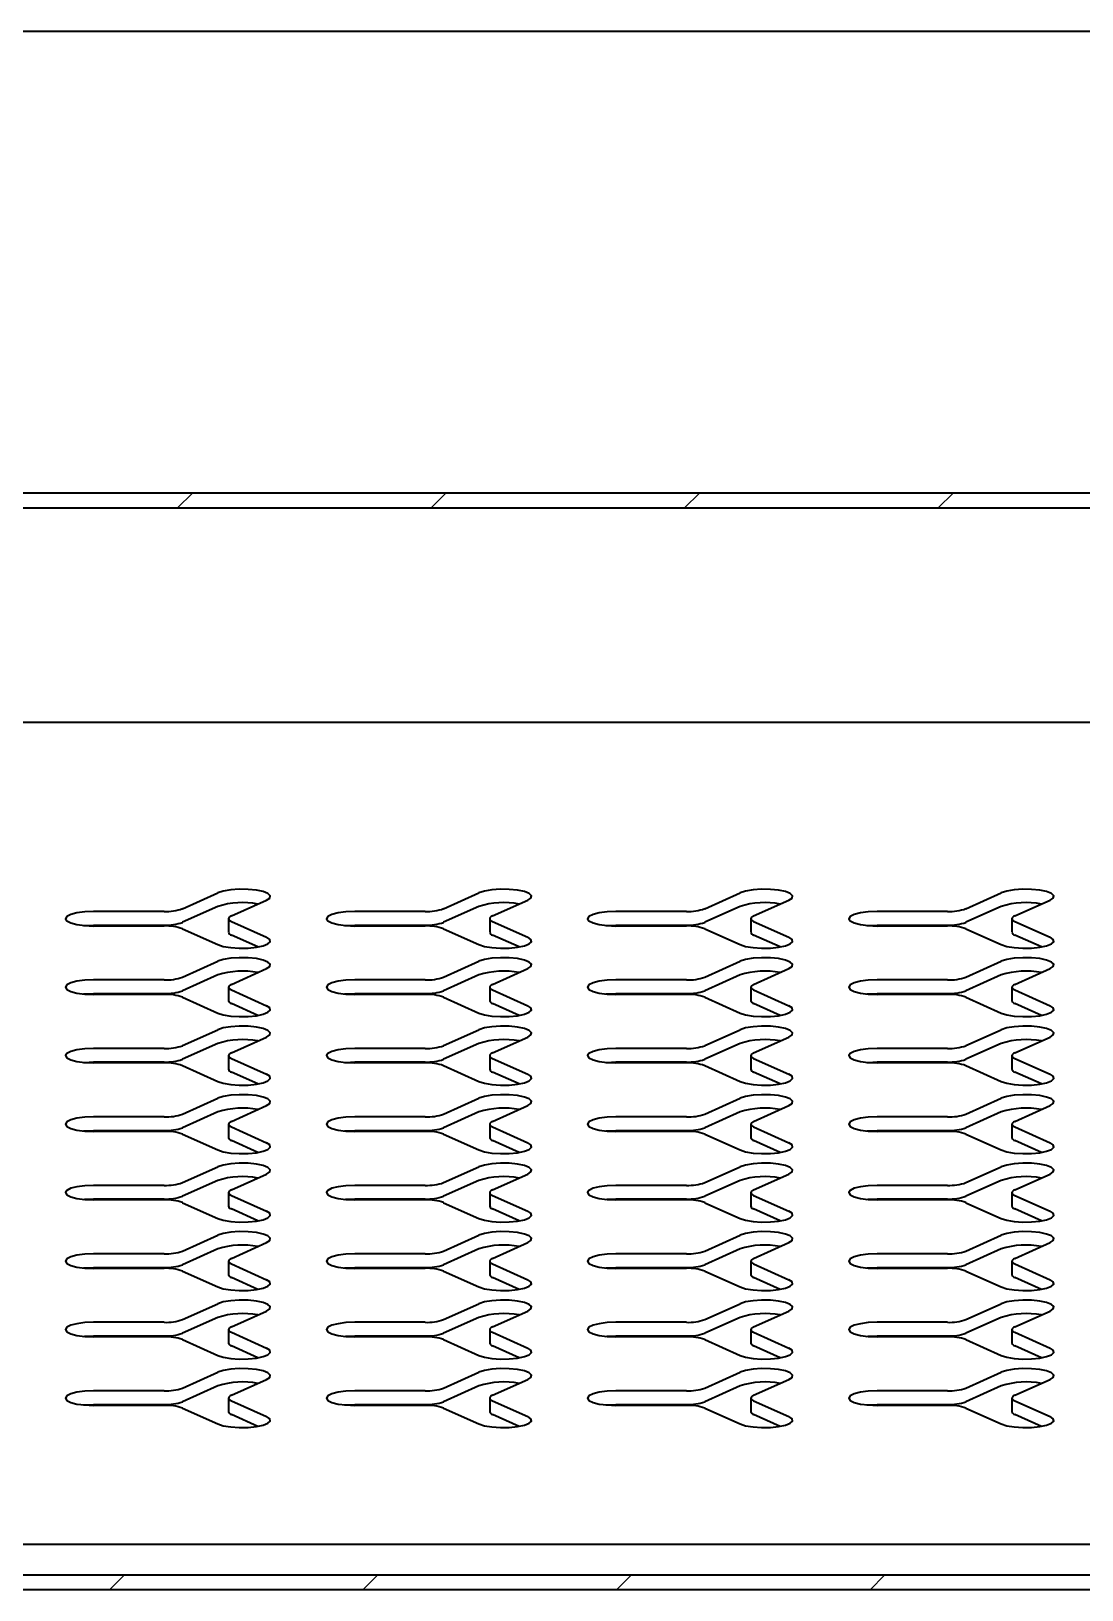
# Model space of a CAD drawing. Header units: millimetres. Extents: x 7903 to 12943, y 1512 to 5076.
# Drawn here: x 11158.2 to 11307, y 2355.9 to 2576.7 of the extents above; entities that cross this region are included whole.
import ezdxf

# ---------------------------------------------------------------- set-up
doc = ezdxf.new("R2010")
doc.units = ezdxf.units.MM

# ---------------------------------------------------------------- blocks, each defined once
blk = doc.blocks.new('剖面视图 C-C')
at = {"color": 7, "linetype": 'Continuous', "lineweight": 35}
for p, q in [((-670.08, 193.72), (129.92, 193.72)), ((-695.08, 128.27), (154.92, 128.27)), ((-693.08, 126.15), (152.92, 126.15)), ((54.92, 95.76), (-595.08, 95.76)), ((54.92, 95.76), (-595.08, 95.76)), ((-413.53, 69.36), (-408.53, 71.6)), ((-376.53, 69.36), (-371.53, 71.6)), ((-339.53, 69.36), (-334.53, 71.6)), ((-302.53, 69.36), (-297.53, 71.6)), ((-416.12, 68.98), (-426.12, 68.98)), ((-408.53, 69.67), (-413.53, 67.43)), ((-406.6, 68.33), (-401.6, 70.57)), ((-379.12, 68.98), (-389.12, 68.98)), ((-371.53, 69.67), (-376.53, 67.43)), ((-369.6, 68.33), (-364.6, 70.57)), ((-342.12, 68.98), (-352.12, 68.98)), ((-334.53, 69.67), (-339.53, 67.43)), ((-332.6, 68.33), (-327.6, 70.57)), ((-305.12, 68.98), (-315.12, 68.98)), ((-297.53, 69.67), (-302.53, 67.43)), ((-295.6, 68.33), (-290.6, 70.57)), ((-426.12, 67.04), (-416.12, 67.04)), ((-416.12, 66.9), (-426.12, 66.9)), ((-413.53, 66.52), (-408.53, 64.28)), ((-407, 67.94), (-407, 66.01)), ((-406.6, 67.55), (-401.6, 65.31)), ((-389.12, 67.04), (-379.12, 67.04)), ((-379.12, 66.9), (-389.12, 66.9)), ((-376.53, 66.52), (-371.53, 64.28)), ((-370, 67.94), (-370, 66.01)), ((-369.6, 67.55), (-364.6, 65.31)), ((-352.12, 67.04), (-342.12, 67.04)), ((-342.12, 66.9), (-352.12, 66.9)), ((-339.53, 66.52), (-334.53, 64.28)), ((-333, 67.94), (-333, 66.01)), ((-332.6, 67.55), (-327.6, 65.31)), ((-315.12, 67.04), (-305.12, 67.04)), ((-305.12, 66.9), (-315.12, 66.9)), ((-302.53, 66.52), (-297.53, 64.28)), ((-296, 67.94), (-296, 66.01)), ((-295.6, 67.55), (-290.6, 65.31)), ((-402.83, 63.93), (-406.6, 65.62)), ((-365.83, 63.93), (-369.6, 65.62)), ((-328.83, 63.93), (-332.6, 65.62)), ((-291.83, 63.93), (-295.6, 65.62)), ((-413.53, 59.66), (-408.53, 61.9)), ((-376.53, 59.66), (-371.53, 61.9)), ((-339.53, 59.66), (-334.53, 61.9)), ((-302.53, 59.66), (-297.53, 61.9)), ((-408.53, 59.97), (-413.53, 57.73)), ((-406.6, 58.62), (-401.6, 60.86)), ((-371.53, 59.97), (-376.53, 57.73)), ((-369.6, 58.62), (-364.6, 60.86)), ((-334.53, 59.97), (-339.53, 57.73)), ((-332.6, 58.62), (-327.6, 60.86)), ((-297.53, 59.97), (-302.53, 57.73)), ((-295.6, 58.62), (-290.6, 60.86)), ((-416.12, 59.27), (-426.12, 59.27)), ((-407, 58.23), (-407, 56.3)), ((-406.6, 57.85), (-401.6, 55.6)), ((-379.12, 59.27), (-389.12, 59.27)), ((-370, 58.23), (-370, 56.3)), ((-369.6, 57.85), (-364.6, 55.6)), ((-342.12, 59.27), (-352.12, 59.27)), ((-333, 58.23), (-333, 56.3)), ((-332.6, 57.85), (-327.6, 55.6)), ((-305.12, 59.27), (-315.12, 59.27)), ((-296, 58.23), (-296, 56.3)), ((-295.6, 57.85), (-290.6, 55.6)), ((-426.12, 57.34), (-416.12, 57.34)), ((-416.12, 57.2), (-426.12, 57.2)), ((-413.53, 56.81), (-408.53, 54.57)), ((-402.83, 54.23), (-406.6, 55.91)), ((-389.12, 57.34), (-379.12, 57.34)), ((-379.12, 57.2), (-389.12, 57.2)), ((-376.53, 56.81), (-371.53, 54.57)), ((-365.83, 54.23), (-369.6, 55.91)), ((-352.12, 57.34), (-342.12, 57.34)), ((-342.12, 57.2), (-352.12, 57.2)), ((-339.53, 56.81), (-334.53, 54.57)), ((-328.83, 54.23), (-332.6, 55.91)), ((-315.12, 57.34), (-305.12, 57.34)), ((-305.12, 57.2), (-315.12, 57.2)), ((-302.53, 56.81), (-297.53, 54.57)), ((-291.83, 54.23), (-295.6, 55.91)), ((-413.53, 49.95), (-408.53, 52.19)), ((-406.6, 48.92), (-401.6, 51.16)), ((-376.53, 49.95), (-371.53, 52.19)), ((-369.6, 48.92), (-364.6, 51.16)), ((-339.53, 49.95), (-334.53, 52.19)), ((-332.6, 48.92), (-327.6, 51.16)), ((-302.53, 49.95), (-297.53, 52.19)), ((-295.6, 48.92), (-290.6, 51.16)), ((-416.12, 49.56), (-426.12, 49.56)), ((-408.53, 50.26), (-413.53, 48.02)), ((-379.12, 49.56), (-389.12, 49.56)), ((-371.53, 50.26), (-376.53, 48.02)), ((-342.12, 49.56), (-352.12, 49.56)), ((-334.53, 50.26), (-339.53, 48.02)), ((-305.12, 49.56), (-315.12, 49.56)), ((-297.53, 50.26), (-302.53, 48.02)), ((-426.12, 47.63), (-416.12, 47.63)), ((-416.12, 47.49), (-426.12, 47.49)), ((-413.53, 47.11), (-408.53, 44.86)), ((-407, 48.53), (-407, 46.6)), ((-406.6, 48.14), (-401.6, 45.9)), ((-389.12, 47.63), (-379.12, 47.63)), ((-379.12, 47.49), (-389.12, 47.49)), ((-376.53, 47.11), (-371.53, 44.86)), ((-370, 48.53), (-370, 46.6)), ((-369.6, 48.14), (-364.6, 45.9)), ((-352.12, 47.63), (-342.12, 47.63)), ((-342.12, 47.49), (-352.12, 47.49)), ((-339.53, 47.11), (-334.53, 44.86)), ((-333, 48.53), (-333, 46.6)), ((-332.6, 48.14), (-327.6, 45.9)), ((-315.12, 47.63), (-305.12, 47.63)), ((-305.12, 47.49), (-315.12, 47.49)), ((-302.53, 47.11), (-297.53, 44.86)), ((-296, 48.53), (-296, 46.6)), ((-295.6, 48.14), (-290.6, 45.9)), ((-402.83, 44.52), (-406.6, 46.21)), ((-365.83, 44.52), (-369.6, 46.21)), ((-328.83, 44.52), (-332.6, 46.21)), ((-291.83, 44.52), (-295.6, 46.21)), ((-413.53, 40.25), (-408.53, 42.49)), ((-376.53, 40.25), (-371.53, 42.49)), ((-339.53, 40.25), (-334.53, 42.49)), ((-302.53, 40.25), (-297.53, 42.49)), ((-416.12, 39.86), (-426.12, 39.86)), ((-408.53, 40.56), (-413.53, 38.31)), ((-406.6, 39.21), (-401.6, 41.45)), ((-379.12, 39.86), (-389.12, 39.86)), ((-371.53, 40.56), (-376.53, 38.31)), ((-369.6, 39.21), (-364.6, 41.45)), ((-342.12, 39.86), (-352.12, 39.86)), ((-334.53, 40.56), (-339.53, 38.31)), ((-332.6, 39.21), (-327.6, 41.45)), ((-305.12, 39.86), (-315.12, 39.86)), ((-297.53, 40.56), (-302.53, 38.31)), ((-295.6, 39.21), (-290.6, 41.45)), ((-426.12, 37.93), (-416.12, 37.93)), ((-416.12, 37.79), (-426.12, 37.79)), ((-407, 38.82), (-407, 36.89)), ((-406.6, 38.43), (-401.6, 36.19)), ((-389.12, 37.93), (-379.12, 37.93)), ((-379.12, 37.79), (-389.12, 37.79)), ((-370, 38.82), (-370, 36.89)), ((-369.6, 38.43), (-364.6, 36.19)), ((-352.12, 37.93), (-342.12, 37.93)), ((-342.12, 37.79), (-352.12, 37.79)), ((-333, 38.82), (-333, 36.89)), ((-332.6, 38.43), (-327.6, 36.19)), ((-315.12, 37.93), (-305.12, 37.93)), ((-305.12, 37.79), (-315.12, 37.79)), ((-296, 38.82), (-296, 36.89)), ((-295.6, 38.43), (-290.6, 36.19)), ((-413.53, 37.4), (-408.53, 35.16)), ((-402.83, 34.82), (-406.6, 36.5)), ((-376.53, 37.4), (-371.53, 35.16)), ((-365.83, 34.82), (-369.6, 36.5)), ((-339.53, 37.4), (-334.53, 35.16)), ((-328.83, 34.82), (-332.6, 36.5)), ((-302.53, 37.4), (-297.53, 35.16)), ((-291.83, 34.82), (-295.6, 36.5)), ((-413.53, 30.54), (-408.53, 32.78)), ((-406.6, 29.51), (-401.6, 31.75)), ((-376.53, 30.54), (-371.53, 32.78)), ((-369.6, 29.51), (-364.6, 31.75)), ((-339.53, 30.54), (-334.53, 32.78)), ((-332.6, 29.51), (-327.6, 31.75)), ((-302.53, 30.54), (-297.53, 32.78)), ((-295.6, 29.51), (-290.6, 31.75)), ((-416.12, 30.15), (-426.12, 30.15)), ((-408.53, 30.85), (-413.53, 28.61)), ((-407, 29.12), (-407, 27.19)), ((-406.6, 28.73), (-401.6, 26.49)), ((-379.12, 30.15), (-389.12, 30.15)), ((-371.53, 30.85), (-376.53, 28.61)), ((-370, 29.12), (-370, 27.19)), ((-369.6, 28.73), (-364.6, 26.49)), ((-342.12, 30.15), (-352.12, 30.15)), ((-334.53, 30.85), (-339.53, 28.61)), ((-333, 29.12), (-333, 27.19)), ((-332.6, 28.73), (-327.6, 26.49)), ((-305.12, 30.15), (-315.12, 30.15)), ((-297.53, 30.85), (-302.53, 28.61)), ((-296, 29.12), (-296, 27.19)), ((-295.6, 28.73), (-290.6, 26.49)), ((-426.12, 28.22), (-416.12, 28.22)), ((-416.12, 28.08), (-426.12, 28.08)), ((-413.53, 27.69), (-408.53, 25.45)), ((-402.83, 25.11), (-406.6, 26.8)), ((-389.12, 28.22), (-379.12, 28.22)), ((-379.12, 28.08), (-389.12, 28.08)), ((-376.53, 27.69), (-371.53, 25.45)), ((-365.83, 25.11), (-369.6, 26.8)), ((-352.12, 28.22), (-342.12, 28.22)), ((-342.12, 28.08), (-352.12, 28.08)), ((-339.53, 27.69), (-334.53, 25.45)), ((-328.83, 25.11), (-332.6, 26.8)), ((-315.12, 28.22), (-305.12, 28.22)), ((-305.12, 28.08), (-315.12, 28.08)), ((-302.53, 27.69), (-297.53, 25.45)), ((-291.83, 25.11), (-295.6, 26.8)), ((-413.53, 20.83), (-408.53, 23.08)), ((-376.53, 20.83), (-371.53, 23.08)), ((-339.53, 20.83), (-334.53, 23.08)), ((-302.53, 20.83), (-297.53, 23.08)), ((-416.12, 20.45), (-426.12, 20.45)), ((-408.53, 21.14), (-413.53, 18.9)), ((-406.6, 19.8), (-401.6, 22.04)), ((-379.12, 20.45), (-389.12, 20.45)), ((-371.53, 21.14), (-376.53, 18.9)), ((-369.6, 19.8), (-364.6, 22.04)), ((-342.12, 20.45), (-352.12, 20.45)), ((-334.53, 21.14), (-339.53, 18.9)), ((-332.6, 19.8), (-327.6, 22.04)), ((-305.12, 20.45), (-315.12, 20.45)), ((-297.53, 21.14), (-302.53, 18.9)), ((-295.6, 19.8), (-290.6, 22.04)), ((-426.12, 18.51), (-416.12, 18.51)), ((-416.12, 18.38), (-426.12, 18.38)), ((-413.53, 17.99), (-408.53, 15.75)), ((-407, 19.41), (-407, 17.48)), ((-406.6, 19.02), (-401.6, 16.78)), ((-389.12, 18.51), (-379.12, 18.51)), ((-379.12, 18.38), (-389.12, 18.38)), ((-376.53, 17.99), (-371.53, 15.75)), ((-370, 19.41), (-370, 17.48)), ((-369.6, 19.02), (-364.6, 16.78)), ((-352.12, 18.51), (-342.12, 18.51)), ((-342.12, 18.38), (-352.12, 18.38)), ((-339.53, 17.99), (-334.53, 15.75)), ((-333, 19.41), (-333, 17.48)), ((-332.6, 19.02), (-327.6, 16.78)), ((-315.12, 18.51), (-305.12, 18.51)), ((-305.12, 18.38), (-315.12, 18.38)), ((-302.53, 17.99), (-297.53, 15.75)), ((-296, 19.41), (-296, 17.48)), ((-295.6, 19.02), (-290.6, 16.78)), ((-402.83, 15.4), (-406.6, 17.09)), ((-365.83, 15.4), (-369.6, 17.09)), ((-328.83, 15.4), (-332.6, 17.09)), ((-291.83, 15.4), (-295.6, 17.09)), ((-413.53, 11.13), (-408.53, 13.37)), ((-376.53, 11.13), (-371.53, 13.37)), ((-339.53, 11.13), (-334.53, 13.37)), ((-302.53, 11.13), (-297.53, 13.37)), ((-408.53, 11.44), (-413.53, 9.2)), ((-406.6, 10.09), (-401.6, 12.34)), ((-371.53, 11.44), (-376.53, 9.2)), ((-369.6, 10.09), (-364.6, 12.34)), ((-334.53, 11.44), (-339.53, 9.2)), ((-332.6, 10.09), (-327.6, 12.34)), ((-297.53, 11.44), (-302.53, 9.2)), ((-295.6, 10.09), (-290.6, 12.34)), ((-416.12, 10.74), (-426.12, 10.74)), ((-407, 9.71), (-407, 7.77)), ((-406.6, 9.32), (-401.6, 7.08)), ((-379.12, 10.74), (-389.12, 10.74)), ((-370, 9.71), (-370, 7.77)), ((-369.6, 9.32), (-364.6, 7.08)), ((-342.12, 10.74), (-352.12, 10.74)), ((-333, 9.71), (-333, 7.77)), ((-332.6, 9.32), (-327.6, 7.08)), ((-305.12, 10.74), (-315.12, 10.74)), ((-296, 9.71), (-296, 7.77)), ((-295.6, 9.32), (-290.6, 7.08)), ((-426.12, 8.81), (-416.12, 8.81)), ((-416.12, 8.67), (-426.12, 8.67)), ((-413.53, 8.28), (-408.53, 6.04)), ((-402.83, 5.7), (-406.6, 7.39)), ((-389.12, 8.81), (-379.12, 8.81)), ((-379.12, 8.67), (-389.12, 8.67)), ((-376.53, 8.28), (-371.53, 6.04)), ((-365.83, 5.7), (-369.6, 7.39)), ((-352.12, 8.81), (-342.12, 8.81)), ((-342.12, 8.67), (-352.12, 8.67)), ((-339.53, 8.28), (-334.53, 6.04)), ((-328.83, 5.7), (-332.6, 7.39)), ((-315.12, 8.81), (-305.12, 8.81)), ((-305.12, 8.67), (-315.12, 8.67)), ((-302.53, 8.28), (-297.53, 6.04)), ((-291.83, 5.7), (-295.6, 7.39)), ((-413.53, 1.42), (-408.53, 3.66)), ((-406.6, 0.39), (-401.6, 2.63)), ((-376.53, 1.42), (-371.53, 3.66)), ((-369.6, 0.39), (-364.6, 2.63)), ((-339.53, 1.42), (-334.53, 3.66)), ((-332.6, 0.39), (-327.6, 2.63)), ((-302.53, 1.42), (-297.53, 3.66)), ((-295.6, 0.39), (-290.6, 2.63)), ((-416.12, 1.04), (-426.12, 1.04)), ((-408.53, 1.73), (-413.53, -0.51)), ((-379.12, 1.04), (-389.12, 1.04)), ((-371.53, 1.73), (-376.53, -0.51)), ((-342.12, 1.04), (-352.12, 1.04)), ((-334.53, 1.73), (-339.53, -0.51)), ((-305.12, 1.04), (-315.12, 1.04)), ((-297.53, 1.73), (-302.53, -0.51)), ((-426.12, -0.9), (-416.12, -0.9)), ((-416.12, -1.04), (-426.12, -1.04)), ((-413.53, -1.42), (-408.53, -3.66)), ((-407, 0), (-407, -1.93)), ((-406.6, -0.39), (-401.6, -2.63)), ((-389.12, -0.9), (-379.12, -0.9)), ((-379.12, -1.04), (-389.12, -1.04)), ((-376.53, -1.42), (-371.53, -3.66)), ((-370, 0), (-370, -1.93)), ((-369.6, -0.39), (-364.6, -2.63)), ((-352.12, -0.9), (-342.12, -0.9)), ((-342.12, -1.04), (-352.12, -1.04)), ((-339.53, -1.42), (-334.53, -3.66)), ((-333, 0), (-333, -1.93)), ((-332.6, -0.39), (-327.6, -2.63)), ((-315.12, -0.9), (-305.12, -0.9)), ((-305.12, -1.04), (-315.12, -1.04)), ((-302.53, -1.42), (-297.53, -3.66)), ((-296, 0), (-296, -1.93)), ((-295.6, -0.39), (-290.6, -2.63)), ((-402.83, -4.01), (-406.6, -2.32)), ((-365.83, -4.01), (-369.6, -2.32)), ((-328.83, -4.01), (-332.6, -2.32)), ((-291.83, -4.01), (-295.6, -2.32)), ((-595.08, -20.71), (54.92, -20.71)), ((-595.08, -20.71), (54.92, -20.71)), ((152.92, -25.1), (-693.08, -25.1)), ((154.92, -27.17), (-695.08, -27.17))]:
    blk.add_line(p, q, dxfattribs=at)
at = {"color": 7, "linetype": 'Continuous', "lineweight": 35, "flags": 128}
for points in [[(-401.6, 70.57), (-401.15, 70.87), (-401.08, 71.2), (-401.41, 71.51), (-402.09, 71.78), (-403.06, 71.98), (-404.23, 72.1), (-405.48, 72.12), (-406.69, 72.03), (-407.74, 71.86), (-408.53, 71.6)], [(-364.6, 70.57), (-364.15, 70.87), (-364.08, 71.2), (-364.41, 71.51), (-365.09, 71.78), (-366.06, 71.98), (-367.23, 72.1), (-368.48, 72.12), (-369.69, 72.03), (-370.74, 71.86), (-371.53, 71.6)], [(-327.6, 70.57), (-327.15, 70.87), (-327.08, 71.2), (-327.41, 71.51), (-328.09, 71.78), (-329.06, 71.98), (-330.23, 72.1), (-331.48, 72.12), (-332.69, 72.03), (-333.74, 71.86), (-334.53, 71.6)], [(-290.6, 70.57), (-290.15, 70.87), (-290.08, 71.2), (-290.41, 71.51), (-291.09, 71.78), (-292.06, 71.98), (-293.23, 72.1), (-294.48, 72.12), (-295.69, 72.03), (-296.74, 71.86), (-297.53, 71.6)], [(-426.12, 68.98), (-427.36, 68.92), (-428.48, 68.78), (-429.36, 68.55), (-429.93, 68.26), (-430.12, 67.94), (-429.93, 67.62), (-429.36, 67.33), (-428.48, 67.1), (-427.36, 66.96), (-426.12, 66.9)], [(-389.12, 68.98), (-390.36, 68.92), (-391.48, 68.78), (-392.36, 68.55), (-392.93, 68.26), (-393.12, 67.94), (-392.93, 67.62), (-392.36, 67.33), (-391.48, 67.1), (-390.36, 66.96), (-389.12, 66.9)], [(-352.12, 68.98), (-353.36, 68.92), (-354.48, 68.78), (-355.36, 68.55), (-355.93, 68.26), (-356.12, 67.94), (-355.93, 67.62), (-355.36, 67.33), (-354.48, 67.1), (-353.36, 66.96), (-352.12, 66.9)], [(-315.12, 68.98), (-316.36, 68.92), (-317.48, 68.78), (-318.36, 68.55), (-318.93, 68.26), (-319.12, 67.94), (-318.93, 67.62), (-318.36, 67.33), (-317.48, 67.1), (-316.36, 66.96), (-315.12, 66.9)], [(-427.56, 66.97), (-427.36, 66.99), (-426.12, 67.04)], [(-406.6, 68.33), (-406.77, 68.24), (-406.9, 68.14), (-406.97, 68.04), (-407, 67.94), (-406.97, 67.84), (-406.9, 67.74), (-406.77, 67.64), (-406.6, 67.55)], [(-390.56, 66.97), (-390.36, 66.99), (-389.12, 67.04)], [(-369.6, 68.33), (-369.77, 68.24), (-369.9, 68.14), (-369.97, 68.04), (-370, 67.94), (-369.97, 67.84), (-369.9, 67.74), (-369.77, 67.64), (-369.6, 67.55)], [(-353.56, 66.97), (-353.36, 66.99), (-352.12, 67.04)], [(-332.6, 68.33), (-332.77, 68.24), (-332.9, 68.14), (-332.97, 68.04), (-333, 67.94), (-332.97, 67.84), (-332.9, 67.74), (-332.77, 67.64), (-332.6, 67.55)], [(-316.56, 66.97), (-316.36, 66.99), (-315.12, 67.04)], [(-295.6, 68.33), (-295.77, 68.24), (-295.9, 68.14), (-295.97, 68.04), (-296, 67.94), (-295.97, 67.84), (-295.9, 67.74), (-295.77, 67.64), (-295.6, 67.55)], [(-408.53, 64.28), (-407.74, 64.02), (-406.69, 63.85), (-405.48, 63.76), (-404.23, 63.78), (-403.06, 63.9), (-402.09, 64.1), (-401.41, 64.37), (-401.08, 64.68), (-401.15, 65.01), (-401.6, 65.31)], [(-371.53, 64.28), (-370.74, 64.02), (-369.69, 63.85), (-368.48, 63.76), (-367.23, 63.78), (-366.06, 63.9), (-365.09, 64.1), (-364.41, 64.37), (-364.08, 64.68), (-364.15, 65.01), (-364.6, 65.31)], [(-334.53, 64.28), (-333.74, 64.02), (-332.69, 63.85), (-331.48, 63.76), (-330.23, 63.78), (-329.06, 63.9), (-328.09, 64.1), (-327.41, 64.37), (-327.08, 64.68), (-327.15, 65.01), (-327.6, 65.31)], [(-297.53, 64.28), (-296.74, 64.02), (-295.69, 63.85), (-294.48, 63.76), (-293.23, 63.78), (-292.06, 63.9), (-291.09, 64.1), (-290.41, 64.37), (-290.08, 64.68), (-290.15, 65.01), (-290.6, 65.31)], [(-401.6, 60.86), (-401.15, 61.17), (-401.08, 61.49), (-401.41, 61.8), (-402.09, 62.07), (-403.06, 62.28), (-404.23, 62.39), (-405.48, 62.41), (-406.69, 62.33), (-407.74, 62.15), (-408.53, 61.9)], [(-364.6, 60.86), (-364.15, 61.17), (-364.08, 61.49), (-364.41, 61.8), (-365.09, 62.07), (-366.06, 62.28), (-367.23, 62.39), (-368.48, 62.41), (-369.69, 62.33), (-370.74, 62.15), (-371.53, 61.9)], [(-327.6, 60.86), (-327.15, 61.17), (-327.08, 61.49), (-327.41, 61.8), (-328.09, 62.07), (-329.06, 62.28), (-330.23, 62.39), (-331.48, 62.41), (-332.69, 62.33), (-333.74, 62.15), (-334.53, 61.9)], [(-290.6, 60.86), (-290.15, 61.17), (-290.08, 61.49), (-290.41, 61.8), (-291.09, 62.07), (-292.06, 62.28), (-293.23, 62.39), (-294.48, 62.41), (-295.69, 62.33), (-296.74, 62.15), (-297.53, 61.9)], [(-426.12, 59.27), (-427.36, 59.22), (-428.48, 59.07), (-429.36, 58.84), (-429.93, 58.55), (-430.12, 58.23), (-429.93, 57.91), (-429.36, 57.63), (-428.48, 57.4), (-427.36, 57.25), (-426.12, 57.2)], [(-406.6, 58.62), (-406.77, 58.53), (-406.9, 58.44), (-406.97, 58.34), (-407, 58.23), (-406.97, 58.13), (-406.9, 58.03), (-406.77, 57.94), (-406.6, 57.85)], [(-389.12, 59.27), (-390.36, 59.22), (-391.48, 59.07), (-392.36, 58.84), (-392.93, 58.55), (-393.12, 58.23), (-392.93, 57.91), (-392.36, 57.63), (-391.48, 57.4), (-390.36, 57.25), (-389.12, 57.2)], [(-369.6, 58.62), (-369.77, 58.53), (-369.9, 58.44), (-369.97, 58.34), (-370, 58.23), (-369.97, 58.13), (-369.9, 58.03), (-369.77, 57.94), (-369.6, 57.85)], [(-352.12, 59.27), (-353.36, 59.22), (-354.48, 59.07), (-355.36, 58.84), (-355.93, 58.55), (-356.12, 58.23), (-355.93, 57.91), (-355.36, 57.63), (-354.48, 57.4), (-353.36, 57.25), (-352.12, 57.2)], [(-332.6, 58.62), (-332.77, 58.53), (-332.9, 58.44), (-332.97, 58.34), (-333, 58.23), (-332.97, 58.13), (-332.9, 58.03), (-332.77, 57.94), (-332.6, 57.85)], [(-315.12, 59.27), (-316.36, 59.22), (-317.48, 59.07), (-318.36, 58.84), (-318.93, 58.55), (-319.12, 58.23), (-318.93, 57.91), (-318.36, 57.63), (-317.48, 57.4), (-316.36, 57.25), (-315.12, 57.2)], [(-295.6, 58.62), (-295.77, 58.53), (-295.9, 58.44), (-295.97, 58.34), (-296, 58.23), (-295.97, 58.13), (-295.9, 58.03), (-295.77, 57.94), (-295.6, 57.85)], [(-427.56, 57.27), (-427.36, 57.29), (-426.12, 57.34)], [(-408.53, 54.57), (-407.74, 54.32), (-406.69, 54.14), (-405.48, 54.06), (-404.23, 54.07), (-403.06, 54.19), (-402.09, 54.39), (-401.41, 54.67), (-401.08, 54.98), (-401.15, 55.3), (-401.6, 55.6)], [(-390.56, 57.27), (-390.36, 57.29), (-389.12, 57.34)], [(-371.53, 54.57), (-370.74, 54.32), (-369.69, 54.14), (-368.48, 54.06), (-367.23, 54.07), (-366.06, 54.19), (-365.09, 54.39), (-364.41, 54.67), (-364.08, 54.98), (-364.15, 55.3), (-364.6, 55.6)], [(-353.56, 57.27), (-353.36, 57.29), (-352.12, 57.34)], [(-334.53, 54.57), (-333.74, 54.32), (-332.69, 54.14), (-331.48, 54.06), (-330.23, 54.07), (-329.06, 54.19), (-328.09, 54.39), (-327.41, 54.67), (-327.08, 54.98), (-327.15, 55.3), (-327.6, 55.6)], [(-316.56, 57.27), (-316.36, 57.29), (-315.12, 57.34)], [(-297.53, 54.57), (-296.74, 54.32), (-295.69, 54.14), (-294.48, 54.06), (-293.23, 54.07), (-292.06, 54.19), (-291.09, 54.39), (-290.41, 54.67), (-290.08, 54.98), (-290.15, 55.3), (-290.6, 55.6)], [(-401.6, 51.16), (-401.15, 51.46), (-401.08, 51.78), (-401.41, 52.1), (-402.09, 52.37), (-403.06, 52.57), (-404.23, 52.69), (-405.48, 52.71), (-406.69, 52.62), (-407.74, 52.45), (-408.53, 52.19)], [(-364.6, 51.16), (-364.15, 51.46), (-364.08, 51.78), (-364.41, 52.1), (-365.09, 52.37), (-366.06, 52.57), (-367.23, 52.69), (-368.48, 52.71), (-369.69, 52.62), (-370.74, 52.45), (-371.53, 52.19)], [(-327.6, 51.16), (-327.15, 51.46), (-327.08, 51.78), (-327.41, 52.1), (-328.09, 52.37), (-329.06, 52.57), (-330.23, 52.69), (-331.48, 52.71), (-332.69, 52.62), (-333.74, 52.45), (-334.53, 52.19)], [(-290.6, 51.16), (-290.15, 51.46), (-290.08, 51.78), (-290.41, 52.1), (-291.09, 52.37), (-292.06, 52.57), (-293.23, 52.69), (-294.48, 52.71), (-295.69, 52.62), (-296.74, 52.45), (-297.53, 52.19)], [(-426.12, 49.56), (-427.36, 49.51), (-428.48, 49.37), (-429.36, 49.14), (-429.93, 48.85), (-430.12, 48.53), (-429.93, 48.21), (-429.36, 47.92), (-428.48, 47.69), (-427.36, 47.54), (-426.12, 47.49)], [(-406.6, 48.92), (-406.77, 48.83), (-406.9, 48.73), (-406.97, 48.63), (-407, 48.53), (-406.97, 48.43), (-406.9, 48.33), (-406.77, 48.23), (-406.6, 48.14)], [(-389.12, 49.56), (-390.36, 49.51), (-391.48, 49.37), (-392.36, 49.14), (-392.93, 48.85), (-393.12, 48.53), (-392.93, 48.21), (-392.36, 47.92), (-391.48, 47.69), (-390.36, 47.54), (-389.12, 47.49)], [(-369.6, 48.92), (-369.77, 48.83), (-369.9, 48.73), (-369.97, 48.63), (-370, 48.53), (-369.97, 48.43), (-369.9, 48.33), (-369.77, 48.23), (-369.6, 48.14)], [(-352.12, 49.56), (-353.36, 49.51), (-354.48, 49.37), (-355.36, 49.14), (-355.93, 48.85), (-356.12, 48.53), (-355.93, 48.21), (-355.36, 47.92), (-354.48, 47.69), (-353.36, 47.54), (-352.12, 47.49)], [(-332.6, 48.92), (-332.77, 48.83), (-332.9, 48.73), (-332.97, 48.63), (-333, 48.53), (-332.97, 48.43), (-332.9, 48.33), (-332.77, 48.23), (-332.6, 48.14)], [(-315.12, 49.56), (-316.36, 49.51), (-317.48, 49.37), (-318.36, 49.14), (-318.93, 48.85), (-319.12, 48.53), (-318.93, 48.21), (-318.36, 47.92), (-317.48, 47.69), (-316.36, 47.54), (-315.12, 47.49)], [(-295.6, 48.92), (-295.77, 48.83), (-295.9, 48.73), (-295.97, 48.63), (-296, 48.53), (-295.97, 48.43), (-295.9, 48.33), (-295.77, 48.23), (-295.6, 48.14)], [(-427.56, 47.56), (-427.36, 47.58), (-426.12, 47.63)], [(-390.56, 47.56), (-390.36, 47.58), (-389.12, 47.63)], [(-353.56, 47.56), (-353.36, 47.58), (-352.12, 47.63)], [(-316.56, 47.56), (-316.36, 47.58), (-315.12, 47.63)], [(-408.53, 44.86), (-407.74, 44.61), (-406.69, 44.44), (-405.48, 44.35), (-404.23, 44.37), (-403.06, 44.48), (-402.09, 44.69), (-401.41, 44.96), (-401.08, 45.27), (-401.15, 45.6), (-401.6, 45.9)], [(-371.53, 44.86), (-370.74, 44.61), (-369.69, 44.44), (-368.48, 44.35), (-367.23, 44.37), (-366.06, 44.48), (-365.09, 44.69), (-364.41, 44.96), (-364.08, 45.27), (-364.15, 45.6), (-364.6, 45.9)], [(-334.53, 44.86), (-333.74, 44.61), (-332.69, 44.44), (-331.48, 44.35), (-330.23, 44.37), (-329.06, 44.48), (-328.09, 44.69), (-327.41, 44.96), (-327.08, 45.27), (-327.15, 45.6), (-327.6, 45.9)], [(-297.53, 44.86), (-296.74, 44.61), (-295.69, 44.44), (-294.48, 44.35), (-293.23, 44.37), (-292.06, 44.48), (-291.09, 44.69), (-290.41, 44.96), (-290.08, 45.27), (-290.15, 45.6), (-290.6, 45.9)], [(-401.6, 41.45), (-401.15, 41.75), (-401.08, 42.08), (-401.41, 42.39), (-402.09, 42.66), (-403.06, 42.87), (-404.23, 42.98), (-405.48, 43), (-406.69, 42.92), (-407.74, 42.74), (-408.53, 42.49)], [(-364.6, 41.45), (-364.15, 41.75), (-364.08, 42.08), (-364.41, 42.39), (-365.09, 42.66), (-366.06, 42.87), (-367.23, 42.98), (-368.48, 43), (-369.69, 42.92), (-370.74, 42.74), (-371.53, 42.49)], [(-327.6, 41.45), (-327.15, 41.75), (-327.08, 42.08), (-327.41, 42.39), (-328.09, 42.66), (-329.06, 42.87), (-330.23, 42.98), (-331.48, 43), (-332.69, 42.92), (-333.74, 42.74), (-334.53, 42.49)], [(-290.6, 41.45), (-290.15, 41.75), (-290.08, 42.08), (-290.41, 42.39), (-291.09, 42.66), (-292.06, 42.87), (-293.23, 42.98), (-294.48, 43), (-295.69, 42.92), (-296.74, 42.74), (-297.53, 42.49)], [(-426.12, 39.86), (-427.36, 39.81), (-428.48, 39.66), (-429.36, 39.43), (-429.93, 39.14), (-430.12, 38.82), (-429.93, 38.5), (-429.36, 38.21), (-428.48, 37.99), (-427.36, 37.84), (-426.12, 37.79)], [(-389.12, 39.86), (-390.36, 39.81), (-391.48, 39.66), (-392.36, 39.43), (-392.93, 39.14), (-393.12, 38.82), (-392.93, 38.5), (-392.36, 38.21), (-391.48, 37.99), (-390.36, 37.84), (-389.12, 37.79)], [(-352.12, 39.86), (-353.36, 39.81), (-354.48, 39.66), (-355.36, 39.43), (-355.93, 39.14), (-356.12, 38.82), (-355.93, 38.5), (-355.36, 38.21), (-354.48, 37.99), (-353.36, 37.84), (-352.12, 37.79)], [(-315.12, 39.86), (-316.36, 39.81), (-317.48, 39.66), (-318.36, 39.43), (-318.93, 39.14), (-319.12, 38.82), (-318.93, 38.5), (-318.36, 38.21), (-317.48, 37.99), (-316.36, 37.84), (-315.12, 37.79)], [(-427.56, 37.86), (-427.36, 37.88), (-426.12, 37.93)], [(-406.6, 39.21), (-406.77, 39.12), (-406.9, 39.02), (-406.97, 38.92), (-407, 38.82), (-406.97, 38.72), (-406.9, 38.62), (-406.77, 38.53), (-406.6, 38.43)], [(-390.56, 37.86), (-390.36, 37.88), (-389.12, 37.93)], [(-369.6, 39.21), (-369.77, 39.12), (-369.9, 39.02), (-369.97, 38.92), (-370, 38.82), (-369.97, 38.72), (-369.9, 38.62), (-369.77, 38.53), (-369.6, 38.43)], [(-353.56, 37.86), (-353.36, 37.88), (-352.12, 37.93)], [(-332.6, 39.21), (-332.77, 39.12), (-332.9, 39.02), (-332.97, 38.92), (-333, 38.82), (-332.97, 38.72), (-332.9, 38.62), (-332.77, 38.53), (-332.6, 38.43)], [(-316.56, 37.86), (-316.36, 37.88), (-315.12, 37.93)], [(-295.6, 39.21), (-295.77, 39.12), (-295.9, 39.02), (-295.97, 38.92), (-296, 38.82), (-295.97, 38.72), (-295.9, 38.62), (-295.77, 38.53), (-295.6, 38.43)], [(-408.53, 35.16), (-407.74, 34.91), (-406.69, 34.73), (-405.48, 34.65), (-404.23, 34.66), (-403.06, 34.78), (-402.09, 34.98), (-401.41, 35.25), (-401.08, 35.57), (-401.15, 35.89), (-401.6, 36.19)], [(-371.53, 35.16), (-370.74, 34.91), (-369.69, 34.73), (-368.48, 34.65), (-367.23, 34.66), (-366.06, 34.78), (-365.09, 34.98), (-364.41, 35.25), (-364.08, 35.57), (-364.15, 35.89), (-364.6, 36.19)], [(-334.53, 35.16), (-333.74, 34.91), (-332.69, 34.73), (-331.48, 34.65), (-330.23, 34.66), (-329.06, 34.78), (-328.09, 34.98), (-327.41, 35.25), (-327.08, 35.57), (-327.15, 35.89), (-327.6, 36.19)], [(-297.53, 35.16), (-296.74, 34.91), (-295.69, 34.73), (-294.48, 34.65), (-293.23, 34.66), (-292.06, 34.78), (-291.09, 34.98), (-290.41, 35.25), (-290.08, 35.57), (-290.15, 35.89), (-290.6, 36.19)], [(-401.6, 31.75), (-401.15, 32.05), (-401.08, 32.37), (-401.41, 32.69), (-402.09, 32.96), (-403.06, 33.16), (-404.23, 33.28), (-405.48, 33.29), (-406.69, 33.21), (-407.74, 33.03), (-408.53, 32.78)], [(-364.6, 31.75), (-364.15, 32.05), (-364.08, 32.37), (-364.41, 32.69), (-365.09, 32.96), (-366.06, 33.16), (-367.23, 33.28), (-368.48, 33.29), (-369.69, 33.21), (-370.74, 33.03), (-371.53, 32.78)], [(-327.6, 31.75), (-327.15, 32.05), (-327.08, 32.37), (-327.41, 32.69), (-328.09, 32.96), (-329.06, 33.16), (-330.23, 33.28), (-331.48, 33.29), (-332.69, 33.21), (-333.74, 33.03), (-334.53, 32.78)], [(-290.6, 31.75), (-290.15, 32.05), (-290.08, 32.37), (-290.41, 32.69), (-291.09, 32.96), (-292.06, 33.16), (-293.23, 33.28), (-294.48, 33.29), (-295.69, 33.21), (-296.74, 33.03), (-297.53, 32.78)], [(-426.12, 30.15), (-427.36, 30.1), (-428.48, 29.95), (-429.36, 29.73), (-429.93, 29.44), (-430.12, 29.12), (-429.93, 28.8), (-429.36, 28.51), (-428.48, 28.28), (-427.36, 28.13), (-426.12, 28.08)], [(-406.6, 29.51), (-406.77, 29.41), (-406.9, 29.32), (-406.97, 29.22), (-407, 29.12), (-406.97, 29.02), (-406.9, 28.92), (-406.77, 28.82), (-406.6, 28.73)], [(-389.12, 30.15), (-390.36, 30.1), (-391.48, 29.95), (-392.36, 29.73), (-392.93, 29.44), (-393.12, 29.12), (-392.93, 28.8), (-392.36, 28.51), (-391.48, 28.28), (-390.36, 28.13), (-389.12, 28.08)], [(-369.6, 29.51), (-369.77, 29.41), (-369.9, 29.32), (-369.97, 29.22), (-370, 29.12), (-369.97, 29.02), (-369.9, 28.92), (-369.77, 28.82), (-369.6, 28.73)], [(-352.12, 30.15), (-353.36, 30.1), (-354.48, 29.95), (-355.36, 29.73), (-355.93, 29.44), (-356.12, 29.12), (-355.93, 28.8), (-355.36, 28.51), (-354.48, 28.28), (-353.36, 28.13), (-352.12, 28.08)], [(-332.6, 29.51), (-332.77, 29.41), (-332.9, 29.32), (-332.97, 29.22), (-333, 29.12), (-332.97, 29.02), (-332.9, 28.92), (-332.77, 28.82), (-332.6, 28.73)], [(-315.12, 30.15), (-316.36, 30.1), (-317.48, 29.95), (-318.36, 29.73), (-318.93, 29.44), (-319.12, 29.12), (-318.93, 28.8), (-318.36, 28.51), (-317.48, 28.28), (-316.36, 28.13), (-315.12, 28.08)], [(-295.6, 29.51), (-295.77, 29.41), (-295.9, 29.32), (-295.97, 29.22), (-296, 29.12), (-295.97, 29.02), (-295.9, 28.92), (-295.77, 28.82), (-295.6, 28.73)], [(-427.56, 28.15), (-427.36, 28.17), (-426.12, 28.22)], [(-390.56, 28.15), (-390.36, 28.17), (-389.12, 28.22)], [(-353.56, 28.15), (-353.36, 28.17), (-352.12, 28.22)], [(-316.56, 28.15), (-316.36, 28.17), (-315.12, 28.22)], [(-408.53, 25.45), (-407.74, 25.2), (-406.69, 25.02), (-405.48, 24.94), (-404.23, 24.96), (-403.06, 25.07), (-402.09, 25.28), (-401.41, 25.55), (-401.08, 25.86), (-401.15, 26.19), (-401.6, 26.49)], [(-371.53, 25.45), (-370.74, 25.2), (-369.69, 25.02), (-368.48, 24.94), (-367.23, 24.96), (-366.06, 25.07), (-365.09, 25.28), (-364.41, 25.55), (-364.08, 25.86), (-364.15, 26.19), (-364.6, 26.49)], [(-334.53, 25.45), (-333.74, 25.2), (-332.69, 25.02), (-331.48, 24.94), (-330.23, 24.96), (-329.06, 25.07), (-328.09, 25.28), (-327.41, 25.55), (-327.08, 25.86), (-327.15, 26.19), (-327.6, 26.49)], [(-297.53, 25.45), (-296.74, 25.2), (-295.69, 25.02), (-294.48, 24.94), (-293.23, 24.96), (-292.06, 25.07), (-291.09, 25.28), (-290.41, 25.55), (-290.08, 25.86), (-290.15, 26.19), (-290.6, 26.49)], [(-401.6, 22.04), (-401.15, 22.34), (-401.08, 22.67), (-401.41, 22.98), (-402.09, 23.25), (-403.06, 23.46), (-404.23, 23.57), (-405.48, 23.59), (-406.69, 23.5), (-407.74, 23.33), (-408.53, 23.08)], [(-364.6, 22.04), (-364.15, 22.34), (-364.08, 22.67), (-364.41, 22.98), (-365.09, 23.25), (-366.06, 23.46), (-367.23, 23.57), (-368.48, 23.59), (-369.69, 23.5), (-370.74, 23.33), (-371.53, 23.08)], [(-327.6, 22.04), (-327.15, 22.34), (-327.08, 22.67), (-327.41, 22.98), (-328.09, 23.25), (-329.06, 23.46), (-330.23, 23.57), (-331.48, 23.59), (-332.69, 23.5), (-333.74, 23.33), (-334.53, 23.08)], [(-290.6, 22.04), (-290.15, 22.34), (-290.08, 22.67), (-290.41, 22.98), (-291.09, 23.25), (-292.06, 23.46), (-293.23, 23.57), (-294.48, 23.59), (-295.69, 23.5), (-296.74, 23.33), (-297.53, 23.08)], [(-426.12, 20.45), (-427.36, 20.4), (-428.48, 20.25), (-429.36, 20.02), (-429.93, 19.73), (-430.12, 19.41), (-429.93, 19.09), (-429.36, 18.8), (-428.48, 18.57), (-427.36, 18.43), (-426.12, 18.38)], [(-389.12, 20.45), (-390.36, 20.4), (-391.48, 20.25), (-392.36, 20.02), (-392.93, 19.73), (-393.12, 19.41), (-392.93, 19.09), (-392.36, 18.8), (-391.48, 18.57), (-390.36, 18.43), (-389.12, 18.38)], [(-352.12, 20.45), (-353.36, 20.4), (-354.48, 20.25), (-355.36, 20.02), (-355.93, 19.73), (-356.12, 19.41), (-355.93, 19.09), (-355.36, 18.8), (-354.48, 18.57), (-353.36, 18.43), (-352.12, 18.38)], [(-315.12, 20.45), (-316.36, 20.4), (-317.48, 20.25), (-318.36, 20.02), (-318.93, 19.73), (-319.12, 19.41), (-318.93, 19.09), (-318.36, 18.8), (-317.48, 18.57), (-316.36, 18.43), (-315.12, 18.38)], [(-427.56, 18.45), (-427.36, 18.46), (-426.12, 18.51)], [(-406.6, 19.8), (-406.77, 19.71), (-406.9, 19.61), (-406.97, 19.51), (-407, 19.41), (-406.97, 19.31), (-406.9, 19.21), (-406.77, 19.11), (-406.6, 19.02)], [(-390.56, 18.45), (-390.36, 18.46), (-389.12, 18.51)], [(-369.6, 19.8), (-369.77, 19.71), (-369.9, 19.61), (-369.97, 19.51), (-370, 19.41), (-369.97, 19.31), (-369.9, 19.21), (-369.77, 19.11), (-369.6, 19.02)], [(-353.56, 18.45), (-353.36, 18.46), (-352.12, 18.51)], [(-332.6, 19.8), (-332.77, 19.71), (-332.9, 19.61), (-332.97, 19.51), (-333, 19.41), (-332.97, 19.31), (-332.9, 19.21), (-332.77, 19.11), (-332.6, 19.02)], [(-316.56, 18.45), (-316.36, 18.46), (-315.12, 18.51)], [(-295.6, 19.8), (-295.77, 19.71), (-295.9, 19.61), (-295.97, 19.51), (-296, 19.41), (-295.97, 19.31), (-295.9, 19.21), (-295.77, 19.11), (-295.6, 19.02)], [(-408.53, 15.75), (-407.74, 15.49), (-406.69, 15.32), (-405.48, 15.23), (-404.23, 15.25), (-403.06, 15.37), (-402.09, 15.57), (-401.41, 15.84), (-401.08, 16.16), (-401.15, 16.48), (-401.6, 16.78)], [(-371.53, 15.75), (-370.74, 15.49), (-369.69, 15.32), (-368.48, 15.23), (-367.23, 15.25), (-366.06, 15.37), (-365.09, 15.57), (-364.41, 15.84), (-364.08, 16.16), (-364.15, 16.48), (-364.6, 16.78)], [(-334.53, 15.75), (-333.74, 15.49), (-332.69, 15.32), (-331.48, 15.23), (-330.23, 15.25), (-329.06, 15.37), (-328.09, 15.57), (-327.41, 15.84), (-327.08, 16.16), (-327.15, 16.48), (-327.6, 16.78)], [(-297.53, 15.75), (-296.74, 15.49), (-295.69, 15.32), (-294.48, 15.23), (-293.23, 15.25), (-292.06, 15.37), (-291.09, 15.57), (-290.41, 15.84), (-290.08, 16.16), (-290.15, 16.48), (-290.6, 16.78)], [(-401.6, 12.34), (-401.15, 12.64), (-401.08, 12.96), (-401.41, 13.27), (-402.09, 13.55), (-403.06, 13.75), (-404.23, 13.87), (-405.48, 13.88), (-406.69, 13.8), (-407.74, 13.62), (-408.53, 13.37)], [(-364.6, 12.34), (-364.15, 12.64), (-364.08, 12.96), (-364.41, 13.27), (-365.09, 13.55), (-366.06, 13.75), (-367.23, 13.87), (-368.48, 13.88), (-369.69, 13.8), (-370.74, 13.62), (-371.53, 13.37)], [(-327.6, 12.34), (-327.15, 12.64), (-327.08, 12.96), (-327.41, 13.27), (-328.09, 13.55), (-329.06, 13.75), (-330.23, 13.87), (-331.48, 13.88), (-332.69, 13.8), (-333.74, 13.62), (-334.53, 13.37)], [(-290.6, 12.34), (-290.15, 12.64), (-290.08, 12.96), (-290.41, 13.27), (-291.09, 13.55), (-292.06, 13.75), (-293.23, 13.87), (-294.48, 13.88), (-295.69, 13.8), (-296.74, 13.62), (-297.53, 13.37)], [(-426.12, 10.74), (-427.36, 10.69), (-428.48, 10.54), (-429.36, 10.31), (-429.93, 10.03), (-430.12, 9.71), (-429.93, 9.39), (-429.36, 9.1), (-428.48, 8.87), (-427.36, 8.72), (-426.12, 8.67)], [(-406.6, 10.09), (-406.77, 10), (-406.9, 9.91), (-406.97, 9.81), (-407, 9.71), (-406.97, 9.6), (-406.9, 9.5), (-406.77, 9.41), (-406.6, 9.32)], [(-389.12, 10.74), (-390.36, 10.69), (-391.48, 10.54), (-392.36, 10.31), (-392.93, 10.03), (-393.12, 9.71), (-392.93, 9.39), (-392.36, 9.1), (-391.48, 8.87), (-390.36, 8.72), (-389.12, 8.67)], [(-369.6, 10.09), (-369.77, 10), (-369.9, 9.91), (-369.97, 9.81), (-370, 9.71), (-369.97, 9.6), (-369.9, 9.5), (-369.77, 9.41), (-369.6, 9.32)], [(-352.12, 10.74), (-353.36, 10.69), (-354.48, 10.54), (-355.36, 10.31), (-355.93, 10.03), (-356.12, 9.71), (-355.93, 9.39), (-355.36, 9.1), (-354.48, 8.87), (-353.36, 8.72), (-352.12, 8.67)], [(-332.6, 10.09), (-332.77, 10), (-332.9, 9.91), (-332.97, 9.81), (-333, 9.71), (-332.97, 9.6), (-332.9, 9.5), (-332.77, 9.41), (-332.6, 9.32)], [(-315.12, 10.74), (-316.36, 10.69), (-317.48, 10.54), (-318.36, 10.31), (-318.93, 10.03), (-319.12, 9.71), (-318.93, 9.39), (-318.36, 9.1), (-317.48, 8.87), (-316.36, 8.72), (-315.12, 8.67)], [(-295.6, 10.09), (-295.77, 10), (-295.9, 9.91), (-295.97, 9.81), (-296, 9.71), (-295.97, 9.6), (-295.9, 9.5), (-295.77, 9.41), (-295.6, 9.32)], [(-427.56, 8.74), (-427.36, 8.76), (-426.12, 8.81)], [(-408.53, 6.04), (-407.74, 5.79), (-406.69, 5.61), (-405.48, 5.53), (-404.23, 5.55), (-403.06, 5.66), (-402.09, 5.87), (-401.41, 6.14), (-401.08, 6.45), (-401.15, 6.77), (-401.6, 7.08)], [(-390.56, 8.74), (-390.36, 8.76), (-389.12, 8.81)], [(-371.53, 6.04), (-370.74, 5.79), (-369.69, 5.61), (-368.48, 5.53), (-367.23, 5.55), (-366.06, 5.66), (-365.09, 5.87), (-364.41, 6.14), (-364.08, 6.45), (-364.15, 6.77), (-364.6, 7.08)], [(-353.56, 8.74), (-353.36, 8.76), (-352.12, 8.81)], [(-334.53, 6.04), (-333.74, 5.79), (-332.69, 5.61), (-331.48, 5.53), (-330.23, 5.55), (-329.06, 5.66), (-328.09, 5.87), (-327.41, 6.14), (-327.08, 6.45), (-327.15, 6.77), (-327.6, 7.08)], [(-316.56, 8.74), (-316.36, 8.76), (-315.12, 8.81)], [(-297.53, 6.04), (-296.74, 5.79), (-295.69, 5.61), (-294.48, 5.53), (-293.23, 5.55), (-292.06, 5.66), (-291.09, 5.87), (-290.41, 6.14), (-290.08, 6.45), (-290.15, 6.77), (-290.6, 7.08)], [(-401.6, 2.63), (-401.15, 2.93), (-401.08, 3.26), (-401.41, 3.57), (-402.09, 3.84), (-403.06, 4.04), (-404.23, 4.16), (-405.48, 4.18), (-406.69, 4.09), (-407.74, 3.92), (-408.53, 3.66)], [(-364.6, 2.63), (-364.15, 2.93), (-364.08, 3.26), (-364.41, 3.57), (-365.09, 3.84), (-366.06, 4.04), (-367.23, 4.16), (-368.48, 4.18), (-369.69, 4.09), (-370.74, 3.92), (-371.53, 3.66)], [(-327.6, 2.63), (-327.15, 2.93), (-327.08, 3.26), (-327.41, 3.57), (-328.09, 3.84), (-329.06, 4.04), (-330.23, 4.16), (-331.48, 4.18), (-332.69, 4.09), (-333.74, 3.92), (-334.53, 3.66)], [(-290.6, 2.63), (-290.15, 2.93), (-290.08, 3.26), (-290.41, 3.57), (-291.09, 3.84), (-292.06, 4.04), (-293.23, 4.16), (-294.48, 4.18), (-295.69, 4.09), (-296.74, 3.92), (-297.53, 3.66)], [(-426.12, 1.04), (-427.36, 0.98), (-428.48, 0.84), (-429.36, 0.61), (-429.93, 0.32), (-430.12, 0), (-429.93, -0.32), (-429.36, -0.61), (-428.48, -0.84), (-427.36, -0.98), (-426.12, -1.04)], [(-406.6, 0.39), (-406.77, 0.3), (-406.9, 0.2), (-406.97, 0.1), (-407, 0), (-406.97, -0.1), (-406.9, -0.2), (-406.77, -0.3), (-406.6, -0.39)], [(-389.12, 1.04), (-390.36, 0.98), (-391.48, 0.84), (-392.36, 0.61), (-392.93, 0.32), (-393.12, 0), (-392.93, -0.32), (-392.36, -0.61), (-391.48, -0.84), (-390.36, -0.98), (-389.12, -1.04)], [(-369.6, 0.39), (-369.77, 0.3), (-369.9, 0.2), (-369.97, 0.1), (-370, 0), (-369.97, -0.1), (-369.9, -0.2), (-369.77, -0.3), (-369.6, -0.39)], [(-352.12, 1.04), (-353.36, 0.98), (-354.48, 0.84), (-355.36, 0.61), (-355.93, 0.32), (-356.12, 0), (-355.93, -0.32), (-355.36, -0.61), (-354.48, -0.84), (-353.36, -0.98), (-352.12, -1.04)], [(-332.6, 0.39), (-332.77, 0.3), (-332.9, 0.2), (-332.97, 0.1), (-333, 0), (-332.97, -0.1), (-332.9, -0.2), (-332.77, -0.3), (-332.6, -0.39)], [(-315.12, 1.04), (-316.36, 0.98), (-317.48, 0.84), (-318.36, 0.61), (-318.93, 0.32), (-319.12, 0), (-318.93, -0.32), (-318.36, -0.61), (-317.48, -0.84), (-316.36, -0.98), (-315.12, -1.04)], [(-295.6, 0.39), (-295.77, 0.3), (-295.9, 0.2), (-295.97, 0.1), (-296, 0), (-295.97, -0.1), (-295.9, -0.2), (-295.77, -0.3), (-295.6, -0.39)], [(-427.56, -0.97), (-427.36, -0.95), (-426.12, -0.9)], [(-390.56, -0.97), (-390.36, -0.95), (-389.12, -0.9)], [(-353.56, -0.97), (-353.36, -0.95), (-352.12, -0.9)], [(-316.56, -0.97), (-316.36, -0.95), (-315.12, -0.9)], [(-408.53, -3.66), (-407.74, -3.92), (-406.69, -4.09), (-405.48, -4.18), (-404.23, -4.16), (-403.06, -4.04), (-402.09, -3.84), (-401.41, -3.57), (-401.08, -3.26), (-401.15, -2.93), (-401.6, -2.63)], [(-371.53, -3.66), (-370.74, -3.92), (-369.69, -4.09), (-368.48, -4.18), (-367.23, -4.16), (-366.06, -4.04), (-365.09, -3.84), (-364.41, -3.57), (-364.08, -3.26), (-364.15, -2.93), (-364.6, -2.63)], [(-334.53, -3.66), (-333.74, -3.92), (-332.69, -4.09), (-331.48, -4.18), (-330.23, -4.16), (-329.06, -4.04), (-328.09, -3.84), (-327.41, -3.57), (-327.08, -3.26), (-327.15, -2.93), (-327.6, -2.63)], [(-297.53, -3.66), (-296.74, -3.92), (-295.69, -4.09), (-294.48, -4.18), (-293.23, -4.16), (-292.06, -4.04), (-291.09, -3.84), (-290.41, -3.57), (-290.08, -3.26), (-290.15, -2.93), (-290.6, -2.63)]]:
    blk.add_lwpolyline(points, dxfattribs=at)
at = {"color": 7, "linetype": 'Continuous', "lineweight": 35}
for centre, radius, start, end in [((-415.86, 76.1), 7.13, 267.876, 289.1216), ((-405, 58.57), 11.65, 79.2782, 107.6041), ((-378.86, 76.1), 7.13, 267.876, 289.1216), ((-368, 58.57), 11.65, 79.2782, 107.6041), ((-341.86, 76.1), 7.13, 267.876, 289.1216), ((-331, 58.57), 11.65, 79.2782, 107.6041), ((-304.86, 76.1), 7.13, 267.876, 289.1216), ((-294, 58.57), 11.65, 79.2782, 107.6041), ((-415.86, 74.16), 7.13, 267.876, 289.1216), ((-415.86, 59.78), 7.13, 70.8784, 92.124), ((-378.86, 74.16), 7.13, 267.876, 289.1216), ((-378.86, 59.78), 7.13, 70.8784, 92.124), ((-341.86, 74.16), 7.13, 267.876, 289.1216), ((-341.86, 59.78), 7.13, 70.8784, 92.124), ((-304.86, 74.16), 7.13, 267.876, 289.1216), ((-304.86, 59.78), 7.13, 70.8784, 92.124), ((-406.47, 66.15), 0.55, 195.469, 256.5169), ((-369.47, 66.15), 0.55, 195.469, 256.5169), ((-332.47, 66.15), 0.55, 195.469, 256.5169), ((-295.47, 66.15), 0.55, 195.469, 256.5169), ((-415.86, 66.39), 7.13, 267.876, 289.1216), ((-405, 48.86), 11.65, 79.2782, 107.6041), ((-378.86, 66.39), 7.13, 267.876, 289.1216), ((-368, 48.86), 11.65, 79.2782, 107.6041), ((-341.86, 66.39), 7.13, 267.876, 289.1216), ((-331, 48.86), 11.65, 79.2782, 107.6041), ((-304.86, 66.39), 7.13, 267.876, 289.1216), ((-294, 48.86), 11.65, 79.2782, 107.6041), ((-415.86, 64.46), 7.13, 267.876, 289.1216), ((-378.86, 64.46), 7.13, 267.876, 289.1216), ((-341.86, 64.46), 7.13, 267.876, 289.1216), ((-304.86, 64.46), 7.13, 267.876, 289.1216), ((-415.86, 50.08), 7.13, 70.8784, 92.124), ((-406.47, 56.45), 0.55, 195.469, 256.5169), ((-378.86, 50.08), 7.13, 70.8784, 92.124), ((-369.47, 56.45), 0.55, 195.469, 256.5169), ((-341.86, 50.08), 7.13, 70.8784, 92.124), ((-332.47, 56.45), 0.55, 195.469, 256.5169), ((-304.86, 50.08), 7.13, 70.8784, 92.124), ((-295.47, 56.45), 0.55, 195.469, 256.5169), ((-405, 39.16), 11.65, 79.2782, 107.6041), ((-368, 39.16), 11.65, 79.2782, 107.6041), ((-331, 39.16), 11.65, 79.2782, 107.6041), ((-294, 39.16), 11.65, 79.2782, 107.6041), ((-415.86, 56.68), 7.13, 267.876, 289.1216), ((-378.86, 56.68), 7.13, 267.876, 289.1216), ((-341.86, 56.68), 7.13, 267.876, 289.1216), ((-304.86, 56.68), 7.13, 267.876, 289.1216), ((-415.86, 54.75), 7.13, 267.876, 289.1216), ((-415.86, 40.37), 7.13, 70.8784, 92.124), ((-406.47, 46.74), 0.55, 195.469, 256.5169), ((-378.86, 54.75), 7.13, 267.876, 289.1216), ((-378.86, 40.37), 7.13, 70.8784, 92.124), ((-369.47, 46.74), 0.55, 195.469, 256.5169), ((-341.86, 54.75), 7.13, 267.876, 289.1216), ((-341.86, 40.37), 7.13, 70.8784, 92.124), ((-332.47, 46.74), 0.55, 195.469, 256.5169), ((-304.86, 54.75), 7.13, 267.876, 289.1216), ((-304.86, 40.37), 7.13, 70.8784, 92.124), ((-295.47, 46.74), 0.55, 195.469, 256.5169), ((-415.86, 46.98), 7.13, 267.876, 289.1216), ((-405, 29.45), 11.65, 79.2782, 107.6041), ((-378.86, 46.98), 7.13, 267.876, 289.1216), ((-368, 29.45), 11.65, 79.2782, 107.6041), ((-341.86, 46.98), 7.13, 267.876, 289.1216), ((-331, 29.45), 11.65, 79.2782, 107.6041), ((-304.86, 46.98), 7.13, 267.876, 289.1216), ((-294, 29.45), 11.65, 79.2782, 107.6041), ((-415.86, 45.05), 7.13, 267.876, 289.1216), ((-415.86, 30.67), 7.13, 70.8784, 92.124), ((-378.86, 45.05), 7.13, 267.876, 289.1216), ((-378.86, 30.67), 7.13, 70.8784, 92.124), ((-341.86, 45.05), 7.13, 267.876, 289.1216), ((-341.86, 30.67), 7.13, 70.8784, 92.124), ((-304.86, 45.05), 7.13, 267.876, 289.1216), ((-304.86, 30.67), 7.13, 70.8784, 92.124), ((-406.47, 37.04), 0.55, 195.469, 256.5169), ((-369.47, 37.04), 0.55, 195.469, 256.5169), ((-332.47, 37.04), 0.55, 195.469, 256.5169), ((-295.47, 37.04), 0.55, 195.469, 256.5169), ((-405, 19.74), 11.65, 79.2782, 107.6041), ((-368, 19.74), 11.65, 79.2782, 107.6041), ((-331, 19.74), 11.65, 79.2782, 107.6041), ((-294, 19.74), 11.65, 79.2782, 107.6041), ((-415.86, 37.27), 7.13, 267.876, 289.1216), ((-378.86, 37.27), 7.13, 267.876, 289.1216), ((-341.86, 37.27), 7.13, 267.876, 289.1216), ((-304.86, 37.27), 7.13, 267.876, 289.1216), ((-415.86, 35.34), 7.13, 267.876, 289.1216), ((-415.86, 20.96), 7.13, 70.8784, 92.124), ((-406.47, 27.33), 0.55, 195.469, 256.5169), ((-378.86, 35.34), 7.13, 267.876, 289.1216), ((-378.86, 20.96), 7.13, 70.8784, 92.124), ((-369.47, 27.33), 0.55, 195.469, 256.5169), ((-341.86, 35.34), 7.13, 267.876, 289.1216), ((-341.86, 20.96), 7.13, 70.8784, 92.124), ((-332.47, 27.33), 0.55, 195.469, 256.5169), ((-304.86, 35.34), 7.13, 267.876, 289.1216), ((-304.86, 20.96), 7.13, 70.8784, 92.124), ((-295.47, 27.33), 0.55, 195.469, 256.5169), ((-415.86, 27.57), 7.13, 267.876, 289.1216), ((-405, 10.04), 11.65, 79.2782, 107.6041), ((-378.86, 27.57), 7.13, 267.876, 289.1216), ((-368, 10.04), 11.65, 79.2782, 107.6041), ((-341.86, 27.57), 7.13, 267.876, 289.1216), ((-331, 10.04), 11.65, 79.2782, 107.6041), ((-304.86, 27.57), 7.13, 267.876, 289.1216), ((-294, 10.04), 11.65, 79.2782, 107.6041), ((-415.86, 25.64), 7.13, 267.876, 289.1216), ((-415.86, 11.26), 7.13, 70.8784, 92.124), ((-378.86, 25.64), 7.13, 267.876, 289.1216), ((-378.86, 11.26), 7.13, 70.8784, 92.124), ((-341.86, 25.64), 7.13, 267.876, 289.1216), ((-341.86, 11.26), 7.13, 70.8784, 92.124), ((-304.86, 25.64), 7.13, 267.876, 289.1216), ((-304.86, 11.26), 7.13, 70.8784, 92.124), ((-406.47, 17.63), 0.55, 195.469, 256.5169), ((-369.47, 17.63), 0.55, 195.469, 256.5169), ((-332.47, 17.63), 0.55, 195.469, 256.5169), ((-295.47, 17.63), 0.55, 195.469, 256.5169), ((-415.86, 17.86), 7.13, 267.876, 289.1216), ((-405, 0.33), 11.65, 79.2782, 107.6041), ((-378.86, 17.86), 7.13, 267.876, 289.1216), ((-368, 0.33), 11.65, 79.2782, 107.6041), ((-341.86, 17.86), 7.13, 267.876, 289.1216), ((-331, 0.33), 11.65, 79.2782, 107.6041), ((-304.86, 17.86), 7.13, 267.876, 289.1216), ((-294, 0.33), 11.65, 79.2782, 107.6041), ((-415.86, 15.93), 7.13, 267.876, 289.1216), ((-378.86, 15.93), 7.13, 267.876, 289.1216), ((-341.86, 15.93), 7.13, 267.876, 289.1216), ((-304.86, 15.93), 7.13, 267.876, 289.1216), ((-415.86, 1.55), 7.13, 70.8784, 92.124), ((-406.47, 7.92), 0.55, 195.469, 256.5169), ((-378.86, 1.55), 7.13, 70.8784, 92.124), ((-369.47, 7.92), 0.55, 195.469, 256.5169), ((-341.86, 1.55), 7.13, 70.8784, 92.124), ((-332.47, 7.92), 0.55, 195.469, 256.5169), ((-304.86, 1.55), 7.13, 70.8784, 92.124), ((-295.47, 7.92), 0.55, 195.469, 256.5169), ((-405, -9.37), 11.65, 79.2782, 107.6041), ((-368, -9.37), 11.65, 79.2782, 107.6041), ((-331, -9.37), 11.65, 79.2782, 107.6041), ((-294, -9.37), 11.65, 79.2782, 107.6041), ((-415.86, 8.16), 7.13, 267.876, 289.1216), ((-378.86, 8.16), 7.13, 267.876, 289.1216), ((-341.86, 8.16), 7.13, 267.876, 289.1216), ((-304.86, 8.16), 7.13, 267.876, 289.1216), ((-415.86, 6.22), 7.13, 267.876, 289.1216), ((-415.86, -8.16), 7.13, 70.8784, 92.124), ((-406.47, -1.79), 0.55, 195.469, 256.5169), ((-378.86, 6.22), 7.13, 267.876, 289.1216), ((-378.86, -8.16), 7.13, 70.8784, 92.124), ((-369.47, -1.79), 0.55, 195.469, 256.5169), ((-341.86, 6.22), 7.13, 267.876, 289.1216), ((-341.86, -8.16), 7.13, 70.8784, 92.124), ((-332.47, -1.79), 0.55, 195.469, 256.5169), ((-304.86, 6.22), 7.13, 267.876, 289.1216), ((-304.86, -8.16), 7.13, 70.8784, 92.124), ((-295.47, -1.79), 0.55, 195.469, 256.5169)]:
    blk.add_arc(centre, radius, start, end, dxfattribs=at)
blk = doc.blocks.new('SW_HATCH_0')
at = {"color": 0, "linetype": 'Continuous', "lineweight": 18}
for p, q in [((251.45, 0), (253.57, 2.12)), ((287.37, 0), (289.49, 2.12)), ((323.29, 0), (325.41, 2.12)), ((359.21, 0), (361.33, 2.12)), ((241.81, -153.32), (243.88, -151.25)), ((277.73, -153.32), (279.8, -151.25)), ((313.65, -153.32), (315.72, -151.25)), ((349.57, -153.32), (351.64, -151.25))]:
    blk.add_line(p, q, dxfattribs=at)

msp = doc.modelspace()

# ---------------------------------------------------------------- block references
at = {"color": 7, "linetype": 'Continuous', "lineweight": 35}
msp.add_blockref('剖面视图 C-C', (11593.12138, 2383.02729), dxfattribs=at)
at = {"color": 7, "linetype": 'Continuous', "lineweight": 18}
msp.add_blockref('SW_HATCH_0', (10927.43719, 2509.17308), dxfattribs=at)

doc.saveas('drawing.dxf')
